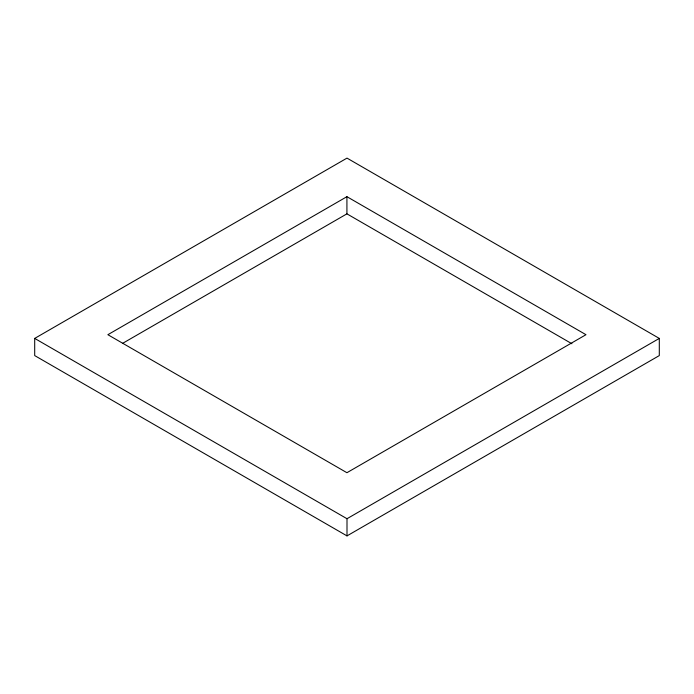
<?xml version="1.0" encoding="UTF-8"?>
<svg xmlns="http://www.w3.org/2000/svg" width="694" height="694" viewBox="0 0 694 694"><rect width="100%" height="100%" fill="white"/><g stroke="black" fill="none" stroke-linecap="round" stroke-linejoin="round"><path stroke-width="1.04" d="M34.7 338.412L347 158.111L659.3 338.412L659.3 355.588L347 535.889L34.7 355.588L34.7 338.412L347 518.722L659.3 338.412M346.922 196.68L107.865 334.699L346.922 472.709L585.979 334.699L346.922 196.68L346.922 213.847L571.917 343.747M122.864 343.209L346.922 213.847M347 518.722L347 535.889"/></g></svg>
